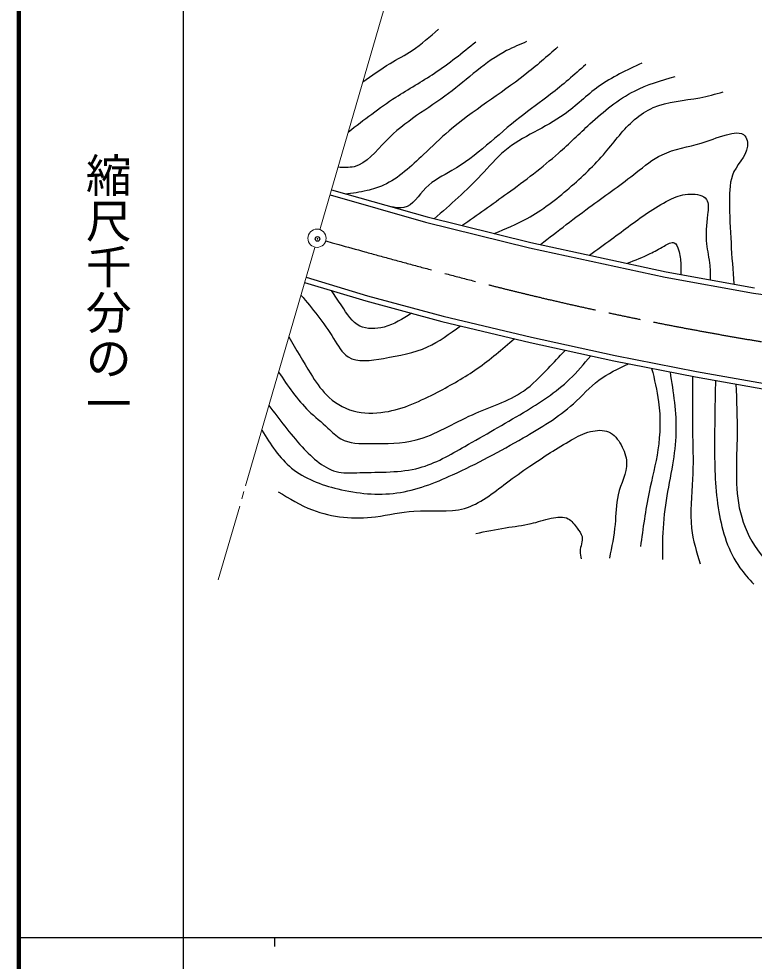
# Model space of a CAD drawing. Units: millimetres, scale not verified. Extents: x 40000 to 680000, y 20000 to 380000.
# Drawn here: x 40000 to 120541, y 202409 to 305635 of the extents above; entities that cross this region are included whole.
import ezdxf
from ezdxf.enums import TextEntityAlignment as Align

# ---------------------------------------------------------------- set-up
doc = ezdxf.new("R2010")
doc.units = ezdxf.units.MM
doc.header["$LTSCALE"] = 1000
doc.header["$PDMODE"] = 32
doc.header["$PDSIZE"] = 500
doc.linetypes.add('CHAIN', pattern=[18.5, 12, -1.5, 3.5, -1.5])
for name, color, linetype, lineweight in [('M-BGD', 7, 'Continuous', 25), ('M-BMK', 2, 'CHAIN', 25), ('M-BMK-SRVR', 3, 'Continuous', 13), ('M-TTL', 2, 'Continuous', 140), ('M-TTL-BAND', 7, 'Continuous', 25)]:
    doc.layers.add(name, color=color, linetype=linetype, lineweight=lineweight)
doc.layers.add('M-OTRS', color=6, linetype='Continuous')
doc.styles.add('@ＭＳ ゴシック', font='')
doc.styles.get('@ＭＳ ゴシック').set_extended_font_data('@MS Gothic')

msp = doc.modelspace()

# ---------------------------------------------------------------- linework, layer by layer
at = {"layer": 'M-BGD'}
for p, q in [((74095, 286344), (84557, 283359)), ((74259, 286921), (84711, 283939)), ((84711, 283939), (96075, 281152)), ((84557, 283359), (95940, 280567)), ((96075, 281152), (110912, 277936)), ((95940, 280567), (110795, 277347)), ((110912, 277936), (120582, 276178)), ((71304, 276749), (78008, 274730)), ((71477, 277323), (78173, 275307)), ((110795, 277347), (120487, 275585)), ((78008, 274730), (86315, 272479)), ((78173, 275307), (86463, 273061)), ((120487, 275585), (136931, 273267)), ((86463, 273061), (96151, 270753)), ((86315, 272479), (96017, 270168)), ((96151, 270753), (105303, 268744)), ((96017, 270168), (105180, 268156)), ((105303, 268744), (114235, 266993)), ((105180, 268156), (114125, 266403)), ((114125, 266403), (123667, 264730)), ((114235, 266993), (123761, 265322))]:
    msp.add_line(p, q, dxfattribs=at)
for points, knots in [([(77690, 298729), (78662, 299429), (79635, 300129), (80661, 300746), (81467, 301230), (82305, 301662), (83086, 302179), (84107, 302854), (85030, 303674), (85952, 304493)], [0, 0, 0, 0, 1, 1, 1, 2, 2, 2, 3, 3, 3, 3]), ([(95622, 303139), (94879, 302832), (94136, 302526), (93429, 302156), (91106, 300940), (89171, 299038), (87078, 297468), (84788, 295750), (82310, 294429), (80197, 292251), (79102, 291122), (78105, 289764), (76717, 289441), (76176, 289315), (75574, 289346), (74973, 289377)], [0, 0, 0, 0, 1, 1, 1, 2, 2, 2, 3, 3, 3, 4, 4, 4, 5, 5, 5, 5]), ([(99043, 302553), (97852, 301509), (96661, 300466), (95414, 299490), (92708, 297375), (89736, 295580), (87134, 293366), (86168, 292544), (85253, 291663), (84323, 290772), (82983, 289486), (81612, 288176), (79944, 287417), (79369, 287156), (78758, 286960), (78139, 286816), (77346, 286632), (76540, 286532), (75733, 286433)], [0, 0, 0, 0, 1, 1, 1, 2, 2, 2, 3, 3, 3, 4, 4, 4, 5, 5, 5, 6, 6, 6, 6]), ([(76103, 293265), (77794, 294575), (79485, 295884), (81280, 297041), (82684, 297947), (84152, 298760), (85542, 299687), (87110, 300733), (88579, 301924), (90048, 303115)], [0, 0, 0, 0, 1, 1, 1, 2, 2, 2, 3, 3, 3, 3]), ([(102088, 300632), (100830, 299515), (99572, 298398), (98247, 297370), (97140, 296511), (95987, 295714), (94880, 294845), (92393, 292892), (90139, 290573), (87442, 289013), (86458, 288444), (85415, 287976), (84567, 287110), (83778, 286304), (83157, 285154), (82186, 284957), (81785, 284875), (81325, 284956), (80865, 285037)], [0, 0, 0, 0, 1, 1, 1, 2, 2, 2, 3, 3, 3, 4, 4, 4, 5, 5, 5, 6, 6, 6, 6]), ([(108224, 300770), (106584, 300013), (104943, 299255), (103498, 298212), (102194, 297270), (101050, 296094), (99732, 295156), (97660, 293681), (95161, 292791), (93229, 291176), (92291, 290392), (91487, 289438), (90640, 288533), (89032, 286817), (87269, 285281), (85506, 283744)], [0, 0, 0, 0, 1, 1, 1, 2, 2, 2, 3, 3, 3, 4, 4, 4, 5, 5, 5, 5]), ([(88537, 283001), (90202, 284169), (91867, 285338), (93518, 286534), (95441, 287929), (97345, 289361), (99114, 290932), (100282, 291968), (101391, 293065), (102552, 294130), (104051, 295505), (105636, 296827), (107429, 297728), (108836, 298434), (110371, 298880), (111906, 299327)], [0, 0, 0, 0, 1, 1, 1, 2, 2, 2, 3, 3, 3, 4, 4, 4, 5, 5, 5, 5]), ([(92077, 282133), (93303, 282633), (94528, 283134), (95681, 283767), (97338, 284675), (98846, 285854), (100286, 287098), (101699, 288318), (103047, 289600), (104254, 291016), (105290, 292232), (106223, 293546), (107438, 294592), (108058, 295126), (108752, 295590), (109495, 295915), (111076, 296605), (112876, 296663), (114589, 296992), (115453, 297159), (116295, 297394), (117136, 297629)], [0, 0, 0, 0, 1, 1, 1, 2, 2, 2, 3, 3, 3, 4, 4, 4, 5, 5, 5, 6, 6, 6, 7, 7, 7, 7]), ([(97147, 280920), (99020, 282376), (100893, 283832), (102801, 285230), (104406, 286406), (106036, 287541), (107613, 288785), (108525, 289503), (109419, 290258), (110456, 290753), (111790, 291390), (113359, 291597), (114722, 292011), (115622, 292284), (116432, 292648), (117510, 292940), (118254, 293142), (119125, 293310), (119534, 292831), (119687, 292651), (119776, 292379), (119807, 292120), (119953, 290913), (118862, 289977), (118331, 288894), (117842, 287898), (117828, 286777), (117838, 285668), (117869, 282579), (118094, 279584), (118320, 276589)], [0, 0, 0, 0, 1, 1, 1, 2, 2, 2, 3, 3, 3, 4, 4, 4, 5, 5, 5, 6, 6, 6, 7, 7, 7, 8, 8, 8, 9, 9, 9, 10, 10, 10, 10]), ([(102488, 279762), (103300, 280339), (104113, 280917), (104915, 281505), (106317, 282533), (107688, 283594), (109149, 284563), (109908, 285067), (110692, 285545), (111502, 285916), (112135, 286206), (112785, 286430), (113560, 286445), (114238, 286458), (115012, 286311), (115324, 285857), (115601, 285455), (115515, 284811), (115442, 284210), (115300, 283033), (115212, 282024), (115324, 280976), (115407, 280206), (115598, 279415), (115677, 278623), (115730, 278094), (115733, 277565), (115736, 277035)], [0, 0, 0, 0, 1, 1, 1, 2, 2, 2, 3, 3, 3, 4, 4, 4, 5, 5, 5, 6, 6, 6, 7, 7, 7, 8, 8, 8, 9, 9, 9, 9]), ([(106654, 278859), (107514, 279202), (108374, 279545), (109149, 279917), (109645, 280156), (110107, 280406), (110678, 280741), (111064, 280966), (111500, 281231), (111796, 281093), (112022, 280988), (112166, 280647), (112266, 280329), (112445, 279760), (112482, 279264), (112501, 278741), (112515, 278383), (112521, 278013), (112526, 277642)], [0, 0, 0, 0, 1, 1, 1, 2, 2, 2, 3, 3, 3, 4, 4, 4, 5, 5, 5, 6, 6, 6, 6]), ([(82997, 273378), (82058, 272770), (81120, 272162), (80000, 271869), (79117, 271639), (78121, 271606), (77355, 271980), (76497, 272399), (75928, 273329), (75371, 274184), (74991, 274767), (74618, 275315), (74244, 275864)], [0, 0, 0, 0, 1, 1, 1, 2, 2, 2, 3, 3, 3, 4, 4, 4, 4]), ([(70905, 275376), (72142, 273892), (73380, 272407), (74475, 270630), (74950, 269861), (75397, 269037), (76061, 268607), (77065, 267956), (78562, 268205), (79944, 268443), (81712, 268747), (83291, 269031), (84756, 269700), (86014, 270275), (87187, 271133), (88361, 271992)], [0, 0, 0, 0, 1, 1, 1, 2, 2, 2, 3, 3, 3, 4, 4, 4, 5, 5, 5, 5]), ([(69578, 270809), (70361, 269446), (71145, 268084), (71980, 266743), (72486, 265932), (73011, 265129), (73686, 264450), (74496, 263635), (75521, 262999), (76626, 262685), (77745, 262368), (78945, 262380), (80096, 262568), (82139, 262901), (84027, 263787), (85860, 264744), (87366, 265530), (88835, 266364), (90212, 267332), (91625, 268324), (92941, 269455), (94258, 270587)], [0, 0, 0, 0, 1, 1, 1, 2, 2, 2, 3, 3, 3, 4, 4, 4, 5, 5, 5, 6, 6, 6, 7, 7, 7, 7]), ([(67391, 263284), (68529, 261758), (69668, 260232), (71039, 258745), (72185, 257504), (73493, 256290), (75039, 255981), (75768, 255835), (76550, 255891), (77332, 255922), (79564, 256010), (81789, 255892), (83860, 256451), (85607, 256924), (87244, 257878), (88859, 258804), (91024, 260044), (93151, 261233), (95270, 262509), (97054, 263584), (98832, 264721), (100327, 266155), (101154, 266948), (101894, 267832), (102634, 268715)], [0, 0, 0, 0, 1, 1, 1, 2, 2, 2, 3, 3, 3, 4, 4, 4, 5, 5, 5, 6, 6, 6, 7, 7, 7, 8, 8, 8, 8]), ([(68453, 266937), (69462, 265429), (70472, 263922), (71745, 262685), (72416, 262034), (73160, 261458), (73862, 260804), (74318, 260379), (74757, 259921), (75274, 259627), (76196, 259103), (77368, 259099), (78508, 259098), (80254, 259097), (81929, 259103), (83507, 259510), (85637, 260058), (87591, 261334), (89683, 262274), (91586, 263129), (93603, 263706), (95270, 264861), (96261, 265549), (97129, 266441), (97975, 267332), (98590, 267979), (99194, 268626), (99798, 269272)], [0, 0, 0, 0, 1, 1, 1, 2, 2, 2, 3, 3, 3, 4, 4, 4, 5, 5, 5, 6, 6, 6, 7, 7, 7, 8, 8, 8, 9, 9, 9, 9]), ([(66600, 260561), (67570, 259038), (68540, 257515), (69879, 256421), (71287, 255269), (73104, 254593), (74949, 254143), (77100, 253619), (79291, 253404), (81415, 253702), (83516, 253997), (85552, 254795), (87513, 255686), (90177, 256897), (92704, 258281), (95228, 259727), (97160, 260834), (99090, 261978), (100739, 263475), (101678, 264327), (102526, 265295), (103531, 266046), (104515, 266782), (105650, 267312), (106785, 267842)], [0, 0, 0, 0, 1, 1, 1, 2, 2, 2, 3, 3, 3, 4, 4, 4, 5, 5, 5, 6, 6, 6, 7, 7, 7, 8, 8, 8, 8]), ([(109315, 267346), (109612, 266136), (109909, 264927), (110070, 263695), (110300, 261947), (110256, 260153), (109997, 258405), (109766, 256843), (109362, 255318), (109042, 253776), (108633, 251810), (108360, 249817), (108087, 247824)], [0, 0, 0, 0, 1, 1, 1, 2, 2, 2, 3, 3, 3, 4, 4, 4, 4]), ([(111330, 266951), (111682, 264734), (112035, 262516), (111973, 260294), (111941, 259125), (111794, 257954), (111598, 256795), (111378, 255485), (111095, 254190), (110890, 252880), (110681, 251544), (110552, 250193), (110516, 248840), (110494, 248035), (110505, 247230), (110516, 246425)], [0, 0, 0, 0, 1, 1, 1, 2, 2, 2, 3, 3, 3, 4, 4, 4, 5, 5, 5, 5]), ([(113775, 266472), (113772, 264300), (113769, 262129), (113806, 259961), (113833, 258380), (113881, 256801), (113806, 255213), (113721, 253415), (113478, 251604), (113681, 249840), (113833, 248517), (114236, 247221), (114639, 245925)], [0, 0, 0, 0, 1, 1, 1, 2, 2, 2, 3, 3, 3, 4, 4, 4, 4]), ([(116304, 266021), (116254, 263633), (116205, 261246), (116206, 258863), (116208, 256449), (116263, 254041), (116677, 251629), (117050, 249456), (117715, 247280), (118971, 245513), (119428, 244869), (119964, 244279), (120500, 243689)], [0, 0, 0, 0, 1, 1, 1, 2, 2, 2, 3, 3, 3, 4, 4, 4, 4]), ([(118532, 265630), (118615, 263794), (118698, 261957), (118677, 260098), (118643, 257230), (118362, 254307), (119029, 251570), (119384, 250119), (120005, 248720), (120911, 247453), (121646, 246427), (122568, 245488), (123676, 245042), (124660, 244646), (125790, 244639), (126910, 244630), (128653, 244617), (130372, 244597), (131968, 245042), (133797, 245552), (135465, 246670), (137202, 247571), (138974, 248490), (140817, 249182), (142672, 249865), (144346, 250481), (146030, 251089), (147729, 251629), (148786, 251965), (149848, 252274), (150905, 252629), (152247, 253079), (153581, 253601), (154963, 253805), (156292, 254001), (157664, 253904), (159021, 253981), (160702, 254077), (162359, 254439), (163961, 254922), (165721, 255453), (167414, 256130), (169195, 256687), (170541, 257107), (171937, 257458), (173077, 258216), (173841, 258723), (174490, 259413), (175139, 260103)], [0, 0, 0, 0, 1, 1, 1, 2, 2, 2, 3, 3, 3, 4, 4, 4, 5, 5, 5, 6, 6, 6, 7, 7, 7, 8, 8, 8, 9, 9, 9, 10, 10, 10, 11, 11, 11, 12, 12, 12, 13, 13, 13, 14, 14, 14, 15, 15, 15, 16, 16, 16, 16]), ([(68407, 253838), (69622, 253093), (70836, 252348), (72156, 251839), (74315, 251006), (76756, 250805), (79070, 251089), (80484, 251263), (81852, 251619), (83276, 251714), (85134, 251838), (87088, 251518), (88816, 252006), (90486, 252478), (91944, 253705), (93397, 254796), (94255, 255440), (95111, 256037), (95980, 256629), (97454, 257633), (98965, 258625), (100519, 259503), (101178, 259874), (101844, 260225), (102602, 260419), (103268, 260589), (104005, 260638), (104601, 260377), (105189, 260121), (105639, 259563), (105976, 258961), (106317, 258351), (106541, 257694), (106559, 257045), (106591, 255861), (105937, 254701), (105642, 253505), (105379, 252437), (105402, 251340), (105309, 250256), (105203, 249009), (104944, 247779), (104684, 246550)], [0, 0, 0, 0, 1, 1, 1, 2, 2, 2, 3, 3, 3, 4, 4, 4, 5, 5, 5, 6, 6, 6, 7, 7, 7, 8, 8, 8, 9, 9, 9, 10, 10, 10, 11, 11, 11, 12, 12, 12, 13, 13, 13, 14, 14, 14, 14]), ([(90065, 249257), (91141, 249484), (92217, 249712), (93314, 249882), (94252, 250027), (95205, 250129), (96105, 250340), (96831, 250510), (97522, 250750), (98312, 250923), (98960, 251065), (99675, 251162), (100186, 250881), (100572, 250669), (100843, 250243), (101144, 249840), (101371, 249537), (101615, 249247), (101686, 248924), (101795, 248426), (101494, 247849), (101477, 247299), (101469, 247017), (101536, 246741), (101602, 246466)], [0, 0, 0, 0, 1, 1, 1, 2, 2, 2, 3, 3, 3, 4, 4, 4, 5, 5, 5, 6, 6, 6, 7, 7, 7, 8, 8, 8, 8])]:
    msp.add_open_spline(points, degree=3, knots=knots, dxfattribs=at)
at = {"layer": 'M-BMK'}
msp.add_open_spline([(73618, 281304), (81236, 279194), (88854, 277084), (96540, 275251), (105378, 273142), (114307, 271399), (123282, 269952), (131370, 268648), (139495, 267584), (147648, 266832), (155103, 266145), (162581, 265718), (170058, 265292)], degree=3, knots=[0, 0, 0, 0, 1, 1, 1, 2, 2, 2, 3, 3, 3, 4, 4, 4, 4], dxfattribs=at)
at = {"layer": 'M-BMK-SRVR'}
for p, q in [((80478, 308321), (72986, 282538)), ((72421, 280595), (64829, 254467)), ((64653, 253860), (64417, 253049)), ((64191, 252269), (61843, 244191))]:
    msp.add_line(p, q, dxfattribs=at)
msp.add_circle((72663, 281600), 1000, dxfattribs=at)
at = {"layer": 'M-OTRS'}
msp.add_point((72710, 281526), dxfattribs=at)
at = {"layer": 'M-TTL'}
msp.add_line((40000, 380000), (40000, 20000), dxfattribs=at)
at = {"layer": 'M-TTL-BAND'}
for p, q in [((58000, 370000), (58000, 20000)), ((40000, 205000), (579000, 205000)), ((68000, 205000), (68000, 204000))]:
    msp.add_line(p, q, dxfattribs=at)

# ---------------------------------------------------------------- texts
at = {"layer": 'M-TTL-BAND', "style": '@ＭＳ ゴシック'}
msp.add_text('縮尺千分の一', height=3666, rotation=270, dxfattribs=at).set_placement((49777, 261030), align=Align.MIDDLE_RIGHT)

doc.saveas('drawing.dxf')
